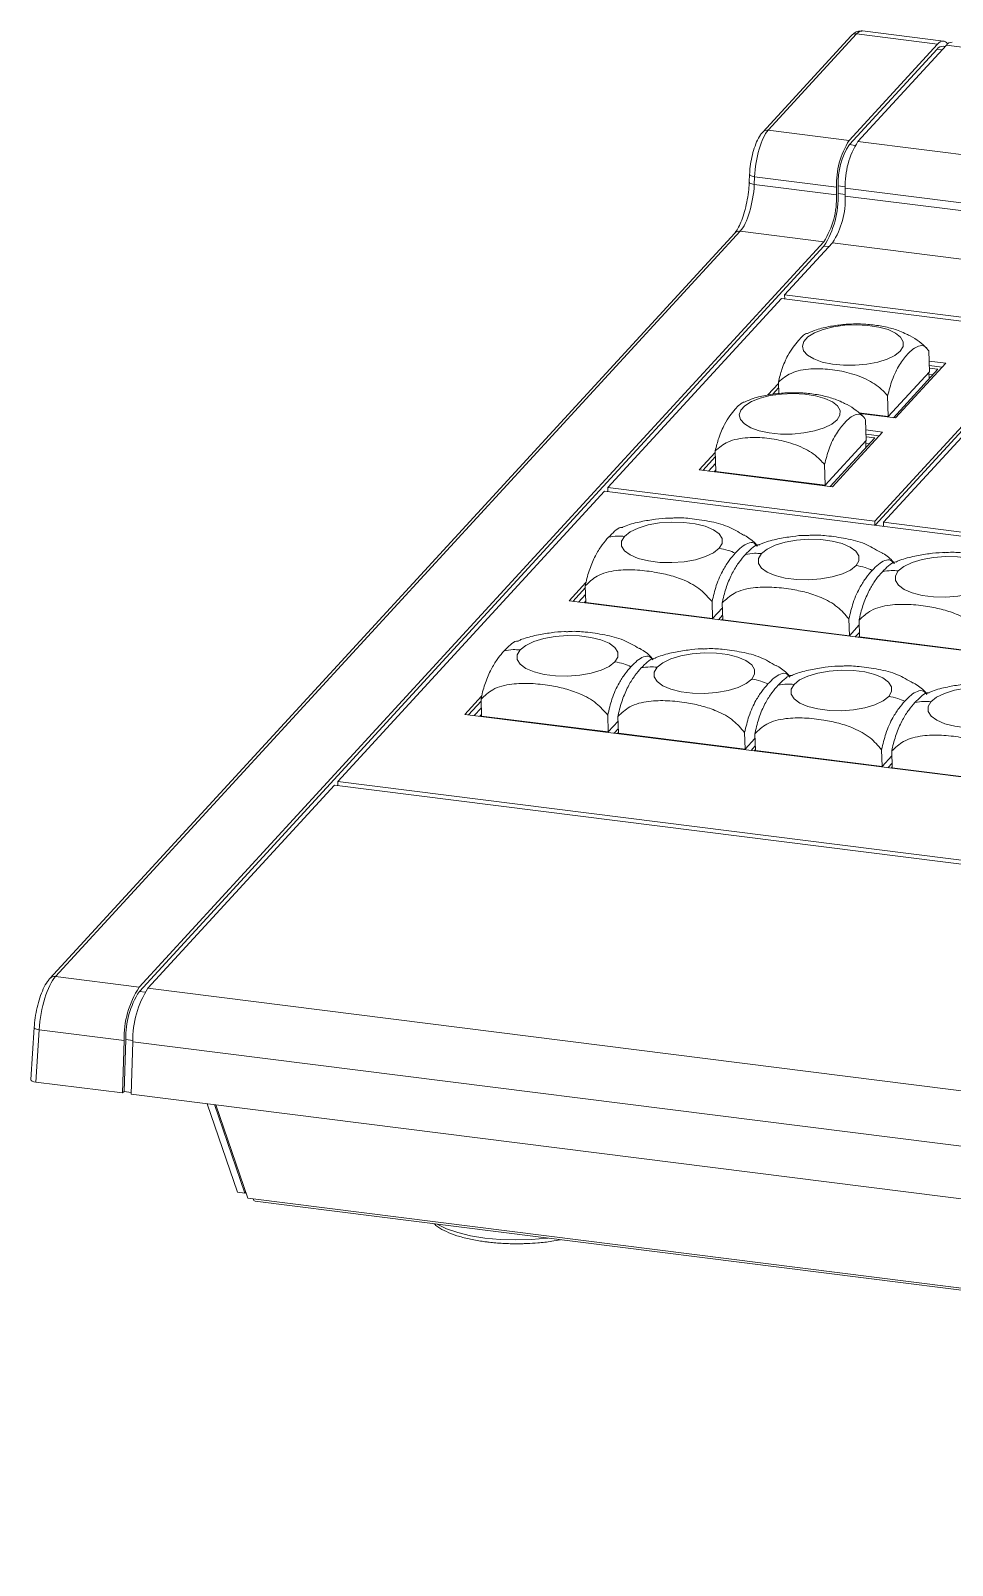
# Model space of a CAD drawing. Header units: millimetres. Extents: x 98 to 1129, y 87 to 737.
# Drawn here: x 614.9 to 733.3, y 539.8 to 736.8 of the extents above; entities that cross this region are included whole.
import ezdxf

# ---------------------------------------------------------------- set-up
doc = ezdxf.new("R2010")
doc.units = ezdxf.units.MM

msp = doc.modelspace()

# ---------------------------------------------------------------- linework, layer by layer
at = {"color": 7, "linetype": 'Continuous', "lineweight": 15}
for p, q in [((720.3, 736.149), (708.944, 723.793)), ((721.009, 736.388), (709.653, 724.032)), ((720.059, 722.721), (731.412, 735.078)), ((731.412, 735.078), (721.009, 736.388)), ((732.534, 734.936), (721.182, 722.58)), ((732.173, 735.459), (721.758, 736.771)), ((1109.319, 687.466), (732.534, 734.936)), ((732.681, 735.116), (732.698, 735.094)), ((731.342, 734.435), (720.076, 722.172)), ((732.391, 734.78), (732.104, 734.816)), ((709.653, 724.032), (720.059, 722.721)), ((721.182, 722.58), (1097.967, 675.109)), ((707.259, 718.369), (707.214, 717.373)), ((707.905, 718.038), (707.86, 717.043)), ((718.429, 716.712), (707.905, 718.038)), ((707.86, 717.043), (718.419, 715.713)), ((718.419, 715.713), (718.429, 716.712)), ((718.641, 716.884), (718.631, 715.884)), ((719.551, 716.571), (719.541, 715.571)), ((719.541, 715.571), (1096.326, 668.101)), ((1096.336, 669.1), (719.551, 716.571)), ((705.344, 710.817), (617.395, 615.121)), ((706.053, 711.057), (618.104, 615.36)), ((628.864, 614.004), (716.788, 709.704)), ((716.788, 709.704), (706.053, 711.057)), ((717.91, 709.563), (711.763, 702.871)), ((1094.695, 662.092), (717.91, 709.563)), ((716.804, 709.154), (628.88, 613.455)), ((711.34, 702.411), (689.044, 678.144)), ((711.34, 702.411), (745.623, 698.092)), ((1088.548, 655.401), (711.763, 702.871)), ((711.778, 702.356), (711.763, 702.871)), ((745.623, 698.092), (723.327, 673.824)), ((745.639, 697.542), (723.372, 673.305)), ((724.45, 673.683), (746.745, 697.95)), ((730.352, 693.021), (730.272, 695.677)), ((726.007, 687.078), (732.458, 694.1)), ((732.458, 694.1), (730.311, 694.37)), ((732.007, 693.609), (730.328, 693.82)), ((710.954, 691.69), (710.998, 690.214)), ((730.352, 693.021), (725.064, 687.266)), ((725.726, 687.114), (731.444, 693.337)), ((730.289, 692.953), (730.314, 692.108)), ((730.298, 692.661), (730.767, 692.601)), ((731.444, 693.337), (730.338, 693.477)), ((710.96, 691.489), (709.62, 690.031)), ((710.976, 690.94), (710.214, 690.11)), ((725.064, 687.266), (724.985, 689.922)), ((725.064, 687.266), (721.305, 687.739)), ((721.396, 687.659), (726.007, 687.078)), ((722.244, 684.196), (722.165, 686.853)), ((725.038, 687.201), (725.036, 687.269)), ((722.244, 684.196), (716.957, 678.441)), ((717.618, 678.289), (723.336, 684.513)), ((717.899, 678.254), (724.35, 685.275)), ((722.181, 684.128), (722.207, 683.283)), ((722.19, 683.836), (722.66, 683.777)), ((724.35, 685.275), (722.204, 685.546)), ((723.899, 684.784), (722.22, 684.996)), ((723.336, 684.513), (722.231, 684.652)), ((702.852, 682.665), (700.781, 680.411)), ((702.869, 682.115), (701.249, 680.352)), ((702.846, 682.865), (702.925, 680.209)), ((700.781, 680.411), (717.899, 678.254)), ((702.895, 681.235), (701.997, 680.258)), ((702.698, 680.169), (702.919, 680.411)), ((716.957, 678.441), (702.925, 680.209)), ((702.991, 680.201), (702.993, 680.132)), ((716.957, 678.441), (716.878, 681.097)), ((723.327, 673.824), (689.044, 678.144)), ((689.06, 677.628), (689.044, 678.144)), ((716.93, 678.376), (716.928, 678.445)), ((688.621, 677.683), (654.358, 640.39)), ((688.621, 677.683), (934.074, 646.759)), ((723.343, 673.309), (723.327, 673.824)), ((967.938, 643.006), (724.45, 673.683)), ((724.465, 673.167), (724.45, 673.683)), ((686.242, 665.949), (684.078, 663.594)), ((686.166, 665.298), (684.546, 663.535)), ((686.192, 664.418), (685.294, 663.441)), ((686.158, 665.546), (686.223, 663.392)), ((684.078, 663.594), (913.789, 634.653)), ((685.995, 663.352), (686.217, 663.594)), ((702.499, 661.342), (686.223, 663.392)), ((686.288, 663.384), (686.29, 663.315)), ((702.499, 661.342), (702.435, 663.495)), ((703.762, 662.717), (702.499, 661.342)), ((703.744, 663.33), (703.808, 661.177)), ((702.472, 661.276), (702.47, 661.345)), ((703.791, 661.764), (703.252, 661.178)), ((703.663, 661.126), (703.805, 661.282)), ((720.085, 659.126), (703.808, 661.177)), ((703.873, 661.168), (703.875, 661.1)), ((720.085, 659.126), (720.02, 661.28)), ((721.348, 660.501), (720.085, 659.126)), ((721.33, 661.115), (721.394, 658.961)), ((720.058, 659.061), (720.056, 659.13)), ((721.377, 659.549), (720.838, 658.962)), ((721.248, 658.911), (721.391, 659.066)), ((737.67, 656.91), (721.394, 658.961)), ((721.459, 658.953), (721.461, 658.884)), ((672.847, 651.37), (670.684, 649.014)), ((672.771, 650.719), (671.151, 648.955)), ((672.763, 650.966), (672.828, 648.813)), ((670.684, 649.014), (901.076, 619.987)), ((671.899, 648.861), (672.797, 649.839)), ((672.6, 648.773), (672.822, 649.014)), ((689.104, 646.762), (672.828, 648.813)), ((672.893, 648.804), (672.895, 648.736)), ((689.104, 646.762), (689.04, 648.916)), ((690.349, 648.751), (690.413, 646.597)), ((689.077, 646.697), (689.075, 646.766)), ((690.368, 648.137), (689.104, 646.762)), ((690.396, 647.185), (689.857, 646.599)), ((690.268, 646.547), (690.41, 646.702)), ((706.69, 644.546), (690.413, 646.597)), ((690.478, 646.589), (690.481, 646.52)), ((706.69, 644.546), (706.625, 646.7)), ((707.935, 646.535), (707.999, 644.381)), ((706.663, 644.481), (706.661, 644.55)), ((707.953, 645.922), (706.69, 644.546)), ((707.982, 644.969), (707.443, 644.383)), ((707.854, 644.331), (707.996, 644.486)), ((724.275, 642.331), (707.999, 644.381)), ((708.064, 644.373), (708.066, 644.304)), ((724.275, 642.331), (724.211, 644.485)), ((725.521, 644.32), (725.585, 642.166)), ((724.249, 642.266), (724.247, 642.334)), ((725.539, 643.706), (724.275, 642.331)), ((725.567, 642.754), (725.029, 642.167)), ((899.811, 609.466), (654.358, 640.39)), ((654.374, 639.874), (654.358, 640.39)), ((725.439, 642.116), (725.582, 642.271)), ((741.861, 640.115), (725.585, 642.166)), ((725.65, 642.158), (725.652, 642.089)), ((653.935, 639.93), (629.987, 613.863)), ((653.935, 639.93), (1030.72, 592.459)), ((618.104, 615.36), (628.864, 614.004)), ((629.987, 613.863), (1006.771, 566.392)), ((615.372, 608.805), (614.934, 602.132)), ((616.017, 608.511), (615.578, 601.813)), ((626.915, 607.138), (616.017, 608.511)), ((626.7, 600.412), (626.915, 607.138)), ((627.126, 607.275), (626.913, 600.6)), ((628.037, 606.997), (627.823, 600.27)), ((1004.822, 559.526), (628.037, 606.997)), ((626.7, 600.412), (615.578, 601.813)), ((626.913, 600.6), (626.7, 600.412)), ((626.913, 600.6), (627.829, 600.484)), ((1004.608, 552.8), (627.823, 600.27)), ((637.588, 599.04), (641.477, 587.659)), ((638.524, 598.922), (642.413, 587.541)), ((642.813, 586.894), (638.711, 598.899)), ((642.413, 587.541), (641.477, 587.659)), ((642.55, 587.662), (642.413, 587.541)), ((643.495, 586.808), (642.813, 586.894)), ((1014.519, 540.064), (643.495, 586.808)), ((643.742, 586.514), (1014.766, 539.77))]:
    msp.add_line(p, q, dxfattribs=at)
at = {"color": 8, "linetype": 'Continuous', "lineweight": 15}
for p, q in [((731.998, 734.352), (731.342, 734.435)), ((720.817, 722.078), (720.076, 722.172)), ((719.543, 715.769), (718.631, 715.884)), ((719.555, 716.769), (718.641, 716.884)), ((717.46, 709.072), (716.804, 709.154)), ((629.611, 613.363), (628.88, 613.455)), ((628.043, 607.16), (627.126, 607.275))]:
    msp.add_line(p, q, dxfattribs=at)
at = {"color": 7, "linetype": 'Continuous', "lineweight": 15, "flags": 128}
for points in [[(732.681, 735.116), (732.545, 735.271), (732.399, 735.38), (732.246, 735.445), (732.086, 735.463), (731.921, 735.435), (731.753, 735.361), (731.583, 735.241), (731.412, 735.078)], [(726.611, 695.665), (725.919, 695.111), (724.936, 694.627), (723.716, 694.241), (722.324, 693.973), (720.836, 693.838), (719.331, 693.842), (717.89, 693.986), (716.592, 694.262), (715.507, 694.654), (714.692, 695.143), (714.192, 695.701), (714.034, 696.298), (714.226, 696.902), (714.758, 697.481), (715.601, 698.004), (716.71, 698.441), (718.025, 698.771), (719.475, 698.974), (720.982, 699.04), (722.465, 698.965), (723.843, 698.754), (725.043, 698.418), (726, 697.974), (726.662, 697.447), (726.993, 696.866), (726.976, 696.261), (726.611, 695.665)], [(718.504, 686.841), (717.812, 686.286), (716.829, 685.803), (715.609, 685.417), (714.217, 685.149), (712.728, 685.013), (711.223, 685.018), (709.783, 685.161), (708.485, 685.437), (707.399, 685.83), (706.585, 686.318), (706.085, 686.876), (705.927, 687.473), (706.119, 688.078), (706.651, 688.657), (707.494, 689.179), (708.603, 689.617), (709.918, 689.946), (711.368, 690.149), (712.875, 690.215), (714.358, 690.141), (715.736, 689.93), (716.936, 689.593), (717.892, 689.15), (718.554, 688.623), (718.886, 688.041), (718.868, 687.436), (718.504, 686.841)], [(691.186, 671.875), (691.911, 672.449), (692.947, 672.946), (694.235, 673.336), (695.698, 673.596), (697.253, 673.712), (698.808, 673.677), (700.274, 673.492), (701.565, 673.169), (702.606, 672.726), (703.337, 672.189), (703.715, 671.589), (703.718, 670.962), (703.347, 670.343)], [(703.347, 670.343), (702.622, 669.768), (701.585, 669.271), (700.298, 668.882), (698.835, 668.621), (697.28, 668.505), (695.725, 668.541), (694.259, 668.725), (692.968, 669.049), (691.927, 669.491), (691.196, 670.028), (690.818, 670.628), (690.814, 671.256), (691.186, 671.875)], [(708.772, 669.659), (709.497, 670.234), (710.533, 670.73), (711.82, 671.12), (713.284, 671.381), (714.838, 671.497), (716.394, 671.461), (717.86, 671.276), (719.151, 670.953), (720.192, 670.51), (720.923, 669.973), (721.301, 669.374), (721.304, 668.746), (720.932, 668.127)], [(720.932, 668.127), (720.207, 667.553), (719.171, 667.056), (717.884, 666.666), (716.42, 666.406), (714.866, 666.29), (713.31, 666.325), (711.845, 666.51), (710.554, 666.833), (709.513, 667.276), (708.782, 667.813), (708.404, 668.412), (708.4, 669.04), (708.772, 669.659)], [(726.358, 667.444), (727.083, 668.018), (728.119, 668.515), (729.406, 668.905), (730.87, 669.165), (732.424, 669.281), (733.98, 669.246), (735.445, 669.061), (736.736, 668.738), (737.778, 668.295), (738.508, 667.758), (738.886, 667.158), (738.89, 666.531), (738.518, 665.911)], [(738.518, 665.911), (737.793, 665.337), (736.757, 664.84), (735.47, 664.45), (734.006, 664.19), (732.452, 664.074), (730.896, 664.109), (729.431, 664.294), (728.14, 664.617), (727.098, 665.06), (726.367, 665.597), (725.989, 666.197), (725.986, 666.824), (726.358, 667.444)], [(677.791, 657.295), (678.516, 657.87), (679.552, 658.366), (680.84, 658.756), (682.303, 659.017), (683.858, 659.133), (685.413, 659.097), (686.879, 658.912), (688.17, 658.589), (689.211, 658.146), (689.942, 657.61), (690.32, 657.01), (690.323, 656.382), (689.952, 655.763)], [(689.952, 655.763), (689.227, 655.189), (688.19, 654.692), (686.903, 654.302), (685.44, 654.042), (683.885, 653.926), (682.33, 653.961), (680.864, 654.146), (679.573, 654.469), (678.532, 654.912), (677.801, 655.449), (677.423, 656.048), (677.42, 656.676), (677.791, 657.295)], [(695.377, 655.08), (696.102, 655.654), (697.138, 656.151), (698.425, 656.541), (699.889, 656.801), (701.443, 656.917), (702.999, 656.882), (704.465, 656.697), (705.756, 656.374), (706.797, 655.931), (707.528, 655.394), (707.906, 654.794), (707.909, 654.167), (707.537, 653.548)], [(707.537, 653.548), (706.812, 652.973), (705.776, 652.476), (704.489, 652.086), (703.026, 651.826), (701.471, 651.71), (699.916, 651.746), (698.45, 651.93), (697.159, 652.253), (696.118, 652.696), (695.387, 653.233), (695.009, 653.833), (695.005, 654.46), (695.377, 655.08)], [(712.963, 652.864), (713.688, 653.439), (714.724, 653.935), (716.011, 654.325), (717.475, 654.586), (719.029, 654.701), (720.585, 654.666), (722.05, 654.481), (723.341, 654.158), (724.383, 653.715), (725.113, 653.178), (725.492, 652.579), (725.495, 651.951), (725.123, 651.332)], [(725.123, 651.332), (724.398, 650.757), (723.362, 650.261), (722.075, 649.871), (720.611, 649.61), (719.057, 649.494), (717.501, 649.53), (716.036, 649.715), (714.745, 650.038), (713.703, 650.481), (712.973, 651.018), (712.594, 651.617), (712.591, 652.245), (712.963, 652.864)], [(730.549, 650.648), (731.274, 651.223), (732.31, 651.72), (733.597, 652.109), (735.06, 652.37), (736.615, 652.486), (738.17, 652.45), (739.636, 652.266), (740.927, 651.943), (741.968, 651.5), (742.699, 650.963), (743.077, 650.363), (743.081, 649.735), (742.709, 649.116)], [(742.709, 649.116), (741.984, 648.542), (740.948, 648.045), (739.661, 647.655), (738.197, 647.395), (736.643, 647.279), (735.087, 647.314), (733.621, 647.499), (732.33, 647.822), (731.289, 648.265), (730.558, 648.802), (730.18, 649.402), (730.177, 650.029), (730.549, 650.648)], [(642.521, 587.636), (642.552, 587.583), (642.606, 587.501)]]:
    msp.add_lwpolyline(points, dxfattribs=at)
at = {"color": 8, "linetype": 'Continuous', "lineweight": 15, "flags": 128}
for points in [[(707.214, 717.373), (707.215, 717.358), (707.241, 717.295), (707.304, 717.233), (707.401, 717.175), (707.53, 717.122), (707.685, 717.078), (707.86, 717.043)], [(707.259, 718.369), (707.259, 718.353), (707.285, 718.29), (707.348, 718.228), (707.446, 718.17), (707.574, 718.118), (707.729, 718.073), (707.905, 718.038)], [(615.372, 608.805), (615.372, 608.791), (615.398, 608.737), (615.461, 608.684), (615.559, 608.633), (615.688, 608.586), (615.843, 608.545), (616.017, 608.511)], [(667.137, 583.567), (667.206, 583.526), (668.351, 582.966), (669.77, 582.481), (671.421, 582.085), (673.252, 581.792), (675.209, 581.608), (677.232, 581.541), (679.259, 581.592), (681.228, 581.759), (681.362, 581.775)]]:
    msp.add_lwpolyline(points, dxfattribs=at)
at = {"color": 8, "linetype": 'Continuous', "lineweight": 15}
for centre, start, end in [((720.884, 735.586), 81.19915, 136.09575), ((709.529, 723.23), 81.19984, 136.08348), ((705.929, 710.254), 81.20084, 136.09291), ((617.98, 614.558), 81.19815, 136.09633)]:
    msp.add_arc(centre, 0.812, start, end, dxfattribs=at)
at = {"color": 7, "linetype": 'Continuous', "lineweight": 15}
for centre, radius, start, end in [((733.272, 734.413), 0.904, 88.50462, 144.679), ((732.095, 733.881), 0.935, 89.48575, 143.69702), ((728.799, 717.124), 10.378, 147.3621, 182.27225), ((727.767, 717.246), 9.133, 147.3621, 182.27225), ((729.921, 716.982), 10.378, 147.3621, 182.27225), ((708.049, 715.301), 10.378, 327.36211, 2.27229), ((707.016, 715.423), 11.624, 327.36215, 2.27223), ((709.171, 715.16), 10.378, 327.36211, 2.27229), ((639.08, 607.394), 12.168, 147.09497, 181.2044), ((638.075, 607.505), 10.951, 147.09484, 181.20447), ((640.203, 607.252), 12.168, 147.09497, 181.2044), ((643.877, 586.878), 0.388, 190.38436, 249.67495)]:
    msp.add_arc(centre, radius, start, end, dxfattribs=at)
at = {"color": 8, "linetype": 'Continuous', "lineweight": 15}
msp.add_ellipse((721.014, 731.825), major_axis=(0.758, 4.944), ratio=0.3219818, start_param=0.008602, end_param=0.4472605, dxfattribs=at)
at = {"color": 7, "linetype": 'Continuous', "lineweight": 15}
for centre, major_axis, ratio, start_param, end_param in [((709.658, 719.469), (0.758, 4.944), 0.3219818, 0.4472605, 1.9133371), ((706.113, 715.611), (0.823, 4.935), 0.3161618, 3.5928694, 5.058946), ((618.104, 609.885), (0.916, 5.932), 0.3215003, 0.4476025, 1.853841), ((615.936, 602.126), (1.002, 0.002), 0.3334658, 3.1191641, 4.3467684)]:
    msp.add_ellipse(centre, major_axis=major_axis, ratio=ratio, start_param=start_param, end_param=end_param, dxfattribs=at)
for points, knots in [([(721.69, 736.741), (721.535, 736.752), (721.17, 736.779), (720.687, 736.522), (720.426, 736.271), (720.3, 736.149)], [0, 0, 0, 0, 0.2767628, 0.6491196, 1, 1, 1, 1]), ([(708.944, 723.793), (708.843, 723.672), (708.547, 723.316), (708.152, 722.556), (707.76, 721.472), (707.473, 720.284), (707.312, 719.226), (707.273, 718.602), (707.259, 718.369)], [0, 0, 0, 0, 0.1053123, 0.3098226, 0.5082366, 0.6990509, 0.8873996, 1, 1, 1, 1]), ([(707.214, 717.373), (707.202, 717.158), (707.166, 716.53), (707.027, 715.435), (706.773, 714.157), (706.438, 712.97), (706.055, 711.967), (705.659, 711.207), (705.445, 710.942), (705.344, 710.817)], [0, 0, 0, 0, 0.082536, 0.2403276, 0.3988479, 0.5568723, 0.7129518, 0.865197, 1, 1, 1, 1]), ([(714.801, 697.953), (714.724, 697.945), (714.312, 697.9), (713.639, 697.167), (712.834, 696.214), (712.107, 695.046), (711.43, 693.561), (711.096, 692.251), (710.954, 691.69)], [0, 0, 0, 0, 0.0567129, 0.3069664, 0.4718709, 0.6395977, 0.8456987, 1, 1, 1, 1]), ([(727.42, 697.832), (727.129, 697.971), (726.339, 698.35), (724.906, 698.752), (723.144, 699.062), (721.292, 699.177), (719.437, 699.116), (717.603, 698.863), (716.03, 698.51), (715.133, 698.129), (714.788, 697.983)], [0, 0, 0, 0, 0.0781175, 0.2113511, 0.3534089, 0.4922009, 0.6284358, 0.7663632, 0.9100129, 1, 1, 1, 1]), ([(730.005, 696.045), (729.694, 696.332), (729.041, 696.935), (728.156, 697.512), (727.578, 697.763), (727.42, 697.832)], [0, 0, 0, 0, 0.3978027, 0.8353359, 1, 1, 1, 1]), ([(724.985, 689.922), (725.17, 690.621), (725.591, 692.216), (726.522, 693.982), (727.435, 695.17), (728.25, 695.947), (728.997, 696.391), (729.719, 696.427), (730.106, 695.902), (730.272, 695.677)], [0, 0, 0, 0, 0.1399621, 0.3190156, 0.4996804, 0.6187294, 0.739816, 0.8886059, 1, 1, 1, 1]), ([(710.954, 691.69), (711.468, 692.106), (712.641, 693.054), (715.046, 693.443), (717.577, 693.371), (720.089, 692.912), (722.456, 692.064), (724.112, 690.925), (724.801, 690.133), (724.985, 689.922)], [0, 0, 0, 0, 0.1399596, 0.3190097, 0.4793522, 0.639819, 0.8078092, 0.9487287, 1, 1, 1, 1]), ([(719.313, 689.007), (719.021, 689.147), (718.232, 689.525), (716.799, 689.927), (715.036, 690.238), (713.184, 690.352), (711.329, 690.291), (709.495, 690.039), (707.922, 689.686), (707.026, 689.305), (706.68, 689.158)], [0, 0, 0, 0, 0.0781175, 0.2113511, 0.3534089, 0.4922009, 0.6284358, 0.7663633, 0.9100128, 1, 1, 1, 1]), ([(706.693, 689.129), (706.617, 689.12), (706.205, 689.075), (705.532, 688.342), (704.726, 687.389), (704, 686.221), (703.322, 684.736), (702.989, 683.426), (702.846, 682.865)], [0, 0, 0, 0, 0.0567127, 0.3069664, 0.4718709, 0.6395978, 0.8456988, 1, 1, 1, 1]), ([(721.897, 687.22), (721.586, 687.507), (720.934, 688.11), (720.049, 688.687), (719.471, 688.938), (719.313, 689.007)], [0, 0, 0, 0, 0.39780282, 0.83533609, 1, 1, 1, 1]), ([(716.878, 681.097), (717.062, 681.797), (717.484, 683.391), (718.415, 685.157), (719.327, 686.346), (720.143, 687.123), (720.89, 687.567), (721.611, 687.602), (721.999, 687.077), (722.165, 686.853)], [0, 0, 0, 0, 0.1399621, 0.3190154, 0.4996802, 0.6187292, 0.7398159, 0.8886058, 1, 1, 1, 1]), ([(702.846, 682.865), (703.361, 683.281), (704.534, 684.23), (706.938, 684.618), (709.469, 684.547), (711.981, 684.087), (714.348, 683.239), (716.005, 682.1), (716.694, 681.309), (716.878, 681.097)], [0, 0, 0, 0, 0.1399597, 0.3190097, 0.4793522, 0.639819, 0.8078092, 0.9487287, 1, 1, 1, 1]), ([(697.149, 674.219), (697.057, 674.221), (696.398, 674.237), (695.093, 674.083), (693.25, 673.777), (691.822, 673.424), (691.1, 673.118), (690.954, 673.056)], [0, 0, 0, 0, 0.0429916, 0.3070847, 0.6016573, 0.9197506, 1, 1, 1, 1]), ([(706.479, 672.045), (705.816, 672.439), (704.409, 673.276), (702.021, 673.852), (699.745, 674.172), (698.096, 674.307), (697.311, 674.224), (697.149, 674.207)], [0, 0, 0, 0, 0.227692, 0.4830512, 0.7442909, 0.9472436, 1, 1, 1, 1]), ([(690.979, 673.007), (690.886, 673.017), (690.55, 673.052), (689.919, 672.545), (689.401, 672.031), (689.139, 671.773)], [0, 0, 0, 0, 0.1594885, 0.5760163, 1, 1, 1, 1]), ([(689.139, 671.773), (689.517, 671.84), (690.183, 671.958), (690.884, 671.9), (691.186, 671.875)], [0, 0, 0, 0, 0.5679474, 1, 1, 1, 1]), ([(708.273, 670.629), (708.23, 670.685), (707.84, 671.188), (707.212, 671.673), (706.601, 672.026), (706.499, 672.085)], [0, 0, 0, 0, 0.0948766, 0.849536, 1, 1, 1, 1]), ([(714.735, 672.003), (714.643, 672.006), (713.983, 672.022), (712.679, 671.868), (710.835, 671.562), (709.407, 671.208), (708.685, 670.902), (708.54, 670.841)], [0, 0, 0, 0, 0.0429938, 0.3070848, 0.6016573, 0.9197506, 1, 1, 1, 1]), ([(724.064, 669.829), (723.401, 670.224), (721.995, 671.06), (719.607, 671.636), (717.331, 671.956), (715.682, 672.091), (714.896, 672.008), (714.734, 671.991)], [0, 0, 0, 0, 0.2276923, 0.4830519, 0.7442905, 0.947245, 1, 1, 1, 1]), ([(689.139, 671.773), (688.87, 671.463), (688.333, 670.844), (687.535, 669.593), (686.804, 668.011), (686.359, 666.532), (686.188, 665.692), (686.158, 665.546)], [0, 0, 0, 0, 0.2392958, 0.4780096, 0.7256153, 0.9522674, 1, 1, 1, 1]), ([(703.347, 670.343), (703.735, 670.273), (704.438, 670.147), (705.113, 669.853), (705.415, 669.722)], [0, 0, 0, 0, 0.5520232, 1, 1, 1, 1]), ([(705.415, 669.722), (705.686, 670), (706.226, 670.557), (707.039, 671.041), (707.75, 671.177), (708.106, 670.758), (708.239, 670.601)], [0, 0, 0, 0, 0.2738662, 0.5470661, 0.8304427, 1, 1, 1, 1]), ([(708.564, 670.792), (708.471, 670.801), (708.136, 670.836), (707.505, 670.329), (706.986, 669.816), (706.725, 669.557)], [0, 0, 0, 0, 0.1594885, 0.5760163, 1, 1, 1, 1]), ([(702.435, 663.495), (702.605, 664.209), (702.99, 665.822), (703.802, 667.528), (704.634, 668.82), (705.153, 669.42), (705.415, 669.722)], [0, 0, 0, 0, 0.2379156, 0.5382586, 0.7670811, 1, 1, 1, 1]), ([(706.725, 669.557), (706.456, 669.247), (705.919, 668.628), (705.121, 667.378), (704.389, 665.796), (703.945, 664.317), (703.774, 663.477), (703.744, 663.33)], [0, 0, 0, 0, 0.2392958, 0.4780096, 0.7256153, 0.9522674, 1, 1, 1, 1]), ([(706.725, 669.557), (707.103, 669.624), (707.769, 669.742), (708.469, 669.684), (708.772, 669.659)], [0, 0, 0, 0, 0.5679512, 1, 1, 1, 1]), ([(720.932, 668.127), (721.32, 668.057), (722.023, 667.931), (722.699, 667.638), (723.001, 667.506)], [0, 0, 0, 0, 0.55202023, 1, 1, 1, 1]), ([(723.001, 667.506), (723.271, 667.785), (723.811, 668.341), (724.625, 668.826), (725.336, 668.962), (725.692, 668.542), (725.825, 668.385)], [0, 0, 0, 0, 0.2738662, 0.5470661, 0.8304427, 1, 1, 1, 1]), ([(725.859, 668.413), (725.815, 668.469), (725.425, 668.972), (724.798, 669.458), (724.186, 669.811), (724.085, 669.869)], [0, 0, 0, 0, 0.0948727, 0.8495407, 1, 1, 1, 1]), ([(726.15, 668.576), (726.057, 668.586), (725.721, 668.62), (725.091, 668.113), (724.572, 667.6), (724.311, 667.341)], [0, 0, 0, 0, 0.1594885, 0.5760163, 1, 1, 1, 1]), ([(732.321, 669.788), (732.228, 669.79), (731.569, 669.806), (730.265, 669.652), (728.421, 669.346), (726.993, 668.993), (726.271, 668.687), (726.126, 668.625)], [0, 0, 0, 0, 0.0429916, 0.3070827, 0.6016554, 0.9197506, 1, 1, 1, 1]), ([(741.65, 667.614), (740.987, 668.008), (739.581, 668.845), (737.192, 669.421), (734.917, 669.741), (733.267, 669.875), (732.482, 669.793), (732.32, 669.776)], [0, 0, 0, 0, 0.227692, 0.4830512, 0.7442894, 0.9472436, 1, 1, 1, 1]), ([(686.158, 665.546), (686.635, 665.996), (687.713, 667.013), (690.037, 667.559), (692.53, 667.622), (694.827, 667.354), (696.951, 666.932), (698.983, 666.249), (700.964, 665.186), (701.97, 664.029), (702.435, 663.495)], [0, 0, 0, 0, 0.1189242, 0.2690534, 0.4062422, 0.5438105, 0.6527206, 0.7613604, 0.8898856, 1, 1, 1, 1]), ([(720.02, 661.28), (720.19, 661.993), (720.575, 663.607), (721.387, 665.312), (722.22, 666.604), (722.739, 667.204), (723.001, 667.506)], [0, 0, 0, 0, 0.2379156, 0.5382586, 0.7670811, 1, 1, 1, 1]), ([(724.311, 667.341), (724.042, 667.032), (723.504, 666.413), (722.707, 665.162), (721.975, 663.58), (721.53, 662.101), (721.36, 661.261), (721.33, 661.115)], [0, 0, 0, 0, 0.2392958, 0.4780096, 0.7256153, 0.9522674, 1, 1, 1, 1]), ([(724.311, 667.341), (724.689, 667.408), (725.355, 667.526), (726.055, 667.469), (726.358, 667.444)], [0, 0, 0, 0, 0.5679447, 1, 1, 1, 1]), ([(703.744, 663.33), (704.221, 663.78), (705.299, 664.797), (707.623, 665.344), (710.116, 665.406), (712.413, 665.138), (714.537, 664.717), (716.568, 664.033), (718.55, 662.971), (719.556, 661.814), (720.02, 661.28)], [0, 0, 0, 0, 0.1189243, 0.2690536, 0.4062417, 0.54381, 0.652721, 0.7613601, 0.8898861, 1, 1, 1, 1]), ([(721.33, 661.115), (721.807, 661.564), (722.885, 662.581), (725.209, 663.128), (727.702, 663.191), (729.999, 662.923), (732.122, 662.501), (734.154, 661.818), (736.136, 660.755), (737.142, 659.598), (737.606, 659.064)], [0, 0, 0, 0, 0.1189237, 0.269053, 0.4062419, 0.5438102, 0.6527203, 0.7613602, 0.8898858, 1, 1, 1, 1]), ([(677.584, 658.428), (677.491, 658.438), (677.155, 658.472), (676.524, 657.965), (676.006, 657.452), (675.744, 657.193)], [0, 0, 0, 0, 0.1594888, 0.5760161, 1, 1, 1, 1]), ([(683.754, 659.639), (683.662, 659.642), (683.003, 659.658), (681.698, 659.504), (679.855, 659.198), (678.427, 658.844), (677.705, 658.539), (677.559, 658.477)], [0, 0, 0, 0, 0.0429916, 0.3070848, 0.6016574, 0.9197507, 1, 1, 1, 1]), ([(693.084, 657.465), (692.421, 657.86), (691.014, 658.697), (688.626, 659.272), (686.35, 659.592), (684.701, 659.727), (683.916, 659.644), (683.754, 659.627)], [0, 0, 0, 0, 0.227692, 0.4830512, 0.7442909, 0.9472436, 1, 1, 1, 1]), ([(675.744, 657.193), (675.475, 656.883), (674.938, 656.264), (674.141, 655.014), (673.409, 653.432), (672.964, 651.953), (672.793, 651.113), (672.763, 650.966)], [0, 0, 0, 0, 0.2392959, 0.4780099, 0.7256155, 0.9522674, 1, 1, 1, 1]), ([(675.744, 657.193), (676.122, 657.26), (676.788, 657.378), (677.489, 657.32), (677.791, 657.295)], [0, 0, 0, 0, 0.5679474, 1, 1, 1, 1]), ([(692.02, 655.142), (692.291, 655.421), (692.831, 655.977), (693.644, 656.462), (694.355, 656.598), (694.711, 656.178), (694.844, 656.021)], [0, 0, 0, 0, 0.27386642, 0.54706609, 0.83044269, 1, 1, 1, 1]), ([(694.878, 656.049), (694.835, 656.106), (694.445, 656.608), (693.817, 657.094), (693.206, 657.447), (693.104, 657.505)], [0, 0, 0, 0, 0.0948766, 0.8495356, 1, 1, 1, 1]), ([(695.169, 656.212), (695.076, 656.222), (694.741, 656.256), (694.11, 655.749), (693.592, 655.236), (693.33, 654.977)], [0, 0, 0, 0, 0.1594888, 0.5760161, 1, 1, 1, 1]), ([(701.34, 657.424), (701.248, 657.426), (700.588, 657.442), (699.284, 657.288), (697.44, 656.982), (696.012, 656.629), (695.291, 656.323), (695.145, 656.261)], [0, 0, 0, 0, 0.0429939, 0.3070849, 0.6016574, 0.9197507, 1, 1, 1, 1]), ([(710.67, 655.25), (710.007, 655.644), (708.6, 656.481), (706.212, 657.057), (703.936, 657.377), (702.287, 657.511), (701.501, 657.429), (701.339, 657.412)], [0, 0, 0, 0, 0.2276924, 0.4830519, 0.7442905, 0.947245, 1, 1, 1, 1]), ([(689.04, 648.916), (689.21, 649.629), (689.595, 651.243), (690.407, 652.948), (691.239, 654.24), (691.758, 654.84), (692.02, 655.142)], [0, 0, 0, 0, 0.2379152, 0.5382585, 0.7670812, 1, 1, 1, 1]), ([(689.952, 655.763), (690.34, 655.693), (691.043, 655.567), (691.718, 655.274), (692.02, 655.142)], [0, 0, 0, 0, 0.5520229, 1, 1, 1, 1]), ([(693.33, 654.977), (693.061, 654.668), (692.524, 654.049), (691.726, 652.798), (690.994, 651.216), (690.55, 649.737), (690.379, 648.897), (690.349, 648.751)], [0, 0, 0, 0, 0.2392959, 0.4780099, 0.7256155, 0.9522674, 1, 1, 1, 1]), ([(693.33, 654.977), (693.708, 655.044), (694.374, 655.162), (695.074, 655.105), (695.377, 655.08)], [0, 0, 0, 0, 0.5679512, 1, 1, 1, 1]), ([(709.606, 652.927), (709.876, 653.205), (710.416, 653.761), (711.23, 654.246), (711.941, 654.382), (712.297, 653.963), (712.43, 653.806)], [0, 0, 0, 0, 0.27386642, 0.54706609, 0.83044269, 1, 1, 1, 1]), ([(712.464, 653.834), (712.421, 653.89), (712.031, 654.393), (711.403, 654.878), (710.792, 655.231), (710.69, 655.29)], [0, 0, 0, 0, 0.0948727, 0.8495403, 1, 1, 1, 1]), ([(718.926, 655.208), (718.834, 655.21), (718.174, 655.227), (716.87, 655.073), (715.026, 654.766), (713.598, 654.413), (712.876, 654.107), (712.731, 654.046)], [0, 0, 0, 0, 0.0429916, 0.3070828, 0.6016555, 0.9197507, 1, 1, 1, 1]), ([(728.255, 653.034), (727.592, 653.428), (726.186, 654.265), (723.797, 654.841), (721.522, 655.161), (719.872, 655.296), (719.087, 655.213), (718.925, 655.196)], [0, 0, 0, 0, 0.227692, 0.4830512, 0.7442894, 0.9472436, 1, 1, 1, 1]), ([(672.763, 650.966), (673.24, 651.416), (674.318, 652.433), (676.642, 652.98), (679.135, 653.042), (681.432, 652.774), (683.556, 652.353), (685.588, 651.669), (687.569, 650.607), (688.575, 649.45), (689.04, 648.916)], [0, 0, 0, 0, 0.1189242, 0.2690535, 0.4062423, 0.5438105, 0.6527206, 0.7613605, 0.8898857, 1, 1, 1, 1]), ([(706.625, 646.7), (706.796, 647.413), (707.18, 649.027), (707.993, 650.732), (708.825, 652.025), (709.344, 652.624), (709.606, 652.927)], [0, 0, 0, 0, 0.2379152, 0.5382585, 0.7670812, 1, 1, 1, 1]), ([(707.537, 653.548), (707.926, 653.478), (708.629, 653.352), (709.304, 653.058), (709.606, 652.927)], [0, 0, 0, 0, 0.5520199, 1, 1, 1, 1]), ([(710.916, 652.762), (710.647, 652.452), (710.109, 651.833), (709.312, 650.582), (708.58, 649.001), (708.135, 647.521), (707.965, 646.681), (707.935, 646.535)], [0, 0, 0, 0, 0.2392959, 0.4780099, 0.7256155, 0.9522674, 1, 1, 1, 1]), ([(712.755, 653.997), (712.662, 654.006), (712.326, 654.041), (711.696, 653.534), (711.177, 653.021), (710.916, 652.762)], [0, 0, 0, 0, 0.1594888, 0.5760161, 1, 1, 1, 1]), ([(710.916, 652.762), (711.294, 652.829), (711.96, 652.947), (712.66, 652.889), (712.963, 652.864)], [0, 0, 0, 0, 0.5679447, 1, 1, 1, 1]), ([(730.05, 651.618), (730.006, 651.674), (729.616, 652.177), (728.989, 652.662), (728.377, 653.015), (728.276, 653.074)], [0, 0, 0, 0, 0.0948721, 0.8495357, 1, 1, 1, 1]), ([(736.512, 652.993), (736.419, 652.995), (735.76, 653.011), (734.456, 652.857), (732.612, 652.551), (731.184, 652.198), (730.462, 651.892), (730.317, 651.83)], [0, 0, 0, 0, 0.04299275, 0.30708381, 0.60165735, 0.9197507, 1, 1, 1, 1]), ([(690.349, 648.751), (690.826, 649.2), (691.904, 650.217), (694.228, 650.764), (696.721, 650.827), (699.018, 650.559), (701.142, 650.137), (703.173, 649.454), (705.155, 648.391), (706.161, 647.234), (706.625, 646.7)], [0, 0, 0, 0, 0.1189243, 0.2690536, 0.4062417, 0.5438101, 0.652721, 0.7613602, 0.8898862, 1, 1, 1, 1]), ([(724.211, 644.485), (724.381, 645.198), (724.766, 646.811), (725.578, 648.517), (726.411, 649.809), (726.93, 650.409), (727.192, 650.711)], [0, 0, 0, 0, 0.2379152, 0.5382585, 0.7670812, 1, 1, 1, 1]), ([(725.123, 651.332), (725.511, 651.262), (726.214, 651.136), (726.889, 650.843), (727.192, 650.711)], [0, 0, 0, 0, 0.55202139, 1, 1, 1, 1]), ([(728.501, 650.546), (728.232, 650.236), (727.695, 649.618), (726.898, 648.367), (726.166, 646.785), (725.721, 645.306), (725.551, 644.466), (725.521, 644.32)], [0, 0, 0, 0, 0.2392959, 0.4780099, 0.7256155, 0.9522674, 1, 1, 1, 1]), ([(727.192, 650.711), (727.462, 650.99), (728.002, 651.546), (728.816, 652.03), (729.527, 652.166), (729.883, 651.747), (730.016, 651.59)], [0, 0, 0, 0, 0.27386642, 0.54706609, 0.83044269, 1, 1, 1, 1]), ([(730.341, 651.781), (730.248, 651.791), (729.912, 651.825), (729.282, 651.318), (728.763, 650.805), (728.501, 650.546)], [0, 0, 0, 0, 0.1594888, 0.5760161, 1, 1, 1, 1]), ([(728.501, 650.546), (728.88, 650.613), (729.546, 650.731), (730.246, 650.673), (730.549, 650.648)], [0, 0, 0, 0, 0.5679493, 1, 1, 1, 1]), ([(707.935, 646.535), (708.412, 646.985), (709.49, 648.002), (711.814, 648.548), (714.307, 648.611), (716.604, 648.343), (718.728, 647.922), (720.759, 647.238), (722.741, 646.176), (723.747, 645.019), (724.211, 644.485)], [0, 0, 0, 0, 0.1189237, 0.269053, 0.4062419, 0.5438102, 0.6527203, 0.7613603, 0.8898859, 1, 1, 1, 1]), ([(725.521, 644.32), (725.997, 644.769), (727.076, 645.786), (729.4, 646.333), (731.893, 646.395), (734.19, 646.128), (736.313, 645.706), (738.345, 645.022), (740.327, 643.96), (741.333, 642.803), (741.797, 642.269)], [0, 0, 0, 0, 0.1189243, 0.2690535, 0.406242, 0.5438103, 0.6527208, 0.7613603, 0.889886, 1, 1, 1, 1]), ([(617.395, 615.121), (617.289, 614.994), (616.974, 614.619), (616.537, 613.819), (616.089, 612.674), (615.739, 611.404), (615.486, 610.087), (615.41, 609.227), (615.372, 608.805)], [0, 0, 0, 0, 0.0973667, 0.288717, 0.4741087, 0.653258, 0.8298672, 1, 1, 1, 1]), ([(666.748, 583.616), (666.902, 583.479), (667.329, 583.097), (668.295, 582.594), (669.63, 582.077), (671.188, 581.663), (672.438, 581.429), (673.15, 581.334), (673.265, 581.319)], [0, 0, 0, 0, 0.1176203, 0.3268492, 0.5413148, 0.7520325, 0.959817, 1, 1, 1, 1]), ([(673.265, 581.319), (673.334, 581.309), (673.451, 581.292), (673.573, 581.279), (673.622, 581.274)], [0, 0, 0, 0, 0.5915704, 1, 1, 1, 1]), ([(673.622, 581.274), (673.887, 581.243), (674.752, 581.143), (676.278, 581.059), (677.729, 581.033), (678.526, 581.08), (678.7, 581.09)], [0, 0, 0, 0, 0.1626999, 0.5300499, 0.8970065, 1, 1, 1, 1]), ([(678.7, 581.09), (679.151, 581.11), (680.228, 581.157), (681.675, 581.322), (682.595, 581.501), (682.963, 581.573)], [0, 0, 0, 0, 0.300819, 0.719623, 1, 1, 1, 1])]:
    msp.add_open_spline(points, degree=3, knots=knots, dxfattribs=at)

doc.saveas('drawing.dxf')
